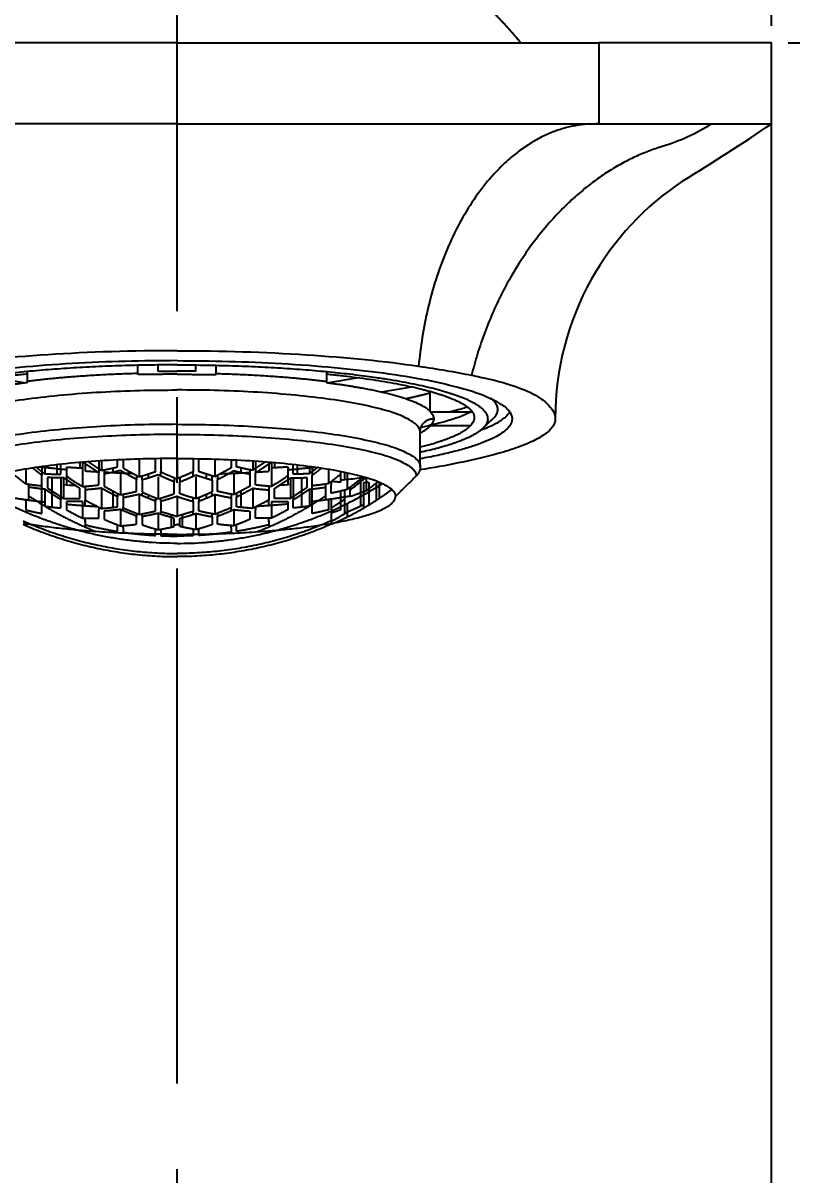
# Model space of a CAD drawing. Extents: x 10469 to 11055, y -15402 to -14985.
# Drawn here: x 10772.59 to 10801.05, y -15204.51 to -15161.88 of the extents above; entities that cross this region are included whole.
import ezdxf

# ---------------------------------------------------------------- set-up
doc = ezdxf.new("R2010")
doc.units = 0
doc.header["$MEASUREMENT"] = 0
doc.linetypes.add('CENTER2', pattern=[28.575, 19.05, -3.175, 3.175, -3.175])
doc.layers.get('0').update_dxf_attribs({"linetype": 'CONTINUOUS'})
doc.layers.get('DEFPOINTS').update_dxf_attribs({"linetype": 'CONTINUOUS'})
doc.layers.add('CENTER', color=1, linetype='CENTER2')
doc.layers.add('DIM', color=2, linetype='CONTINUOUS')
doc.styles.get("Standard").update_dxf_attribs({"font": ''})
doc.styles.get('Standard').set_extended_font_data('Gulim')
doc.dimstyles.new('ISO-25', dxfattribs={"dimtxt": 2.5, "dimasz": 2.5, "dimexe": 1.25, "dimexo": 0.625, "dimtad": 1, "dimdec": 1, "dimtxsty": 'Standard', "dimcen": 2.5, "dimadec": 0, "dimazin": 0, "dimtfac": 1, "dimtdec": 1, "dimtmove": 0, "dimatfit": 3, "dimfxl": 1, "dimarcsym": 0})

# ---------------------------------------------------------------- blocks, each defined once
blk = doc.blocks.new('*D55')
at = {"layer": 'DEFPOINTS', "color": 0, "transparency": 16777216}
for p in [(10800.29, -15092.98), (10756.29, -15162.618), (10800.29, -15162.618)]:
    blk.add_point(p, dxfattribs=at)
at = {"layer": 'DIM', "color": 3, "lineweight": -2, "transparency": 16777216}
for p, q in [((10756.29, -15161.993), (10756.29, -15091.73)), ((10800.29, -15161.993), (10800.29, -15091.73)), ((10761.29, -15092.98), (10795.29, -15092.98))]:
    blk.add_line(p, q, dxfattribs=at)
at = {"layer": 'DIM', "color": 3, "transparency": 16777216}
for points in [[(10761.29, -15092.146), (10761.29, -15093.813), (10756.29, -15092.98)], [(10795.29, -15092.146), (10795.29, -15093.813), (10800.29, -15092.98)]]:
    blk.add_solid(points, dxfattribs=at)
at = {"layer": 'DIM', "color": 3, "transparency": 16777216, "insert": (10778.29, -15089.788), "char_height": 5, "attachment_point": 5}
blk.add_mtext('44', dxfattribs=at)
blk = doc.blocks.new('*D56')
at = {"layer": 'DEFPOINTS', "color": 0, "transparency": 16777216}
for p in [(10800.29, -15162.618), (10802.49, -15277.618), (10815.29, -15277.618)]:
    blk.add_point(p, dxfattribs=at)
at = {"layer": 'DIM', "color": 3, "lineweight": -2, "transparency": 16777216}
for p, q in [((10800.915, -15162.618), (10816.54, -15162.618)), ((10815.29, -15167.618), (10815.29, -15272.618)), ((10803.115, -15277.618), (10816.54, -15277.618))]:
    blk.add_line(p, q, dxfattribs=at)
at = {"layer": 'DIM', "color": 3, "transparency": 16777216}
for points in [[(10814.457, -15167.618), (10816.123, -15167.618), (10815.29, -15162.618)], [(10814.457, -15272.618), (10816.123, -15272.618), (10815.29, -15277.618)]]:
    blk.add_solid(points, dxfattribs=at)
at = {"layer": 'DIM', "color": 3, "transparency": 16777216, "insert": (10812.095, -15220.118), "char_height": 5, "attachment_point": 5, "rotation": 90}
blk.add_mtext('115', dxfattribs=at)
blk = doc.blocks.new('*D57')
at = {"layer": 'DEFPOINTS', "color": 0, "transparency": 16777216}
for p in [(10778.259, -15131.173), (10830.29, -15131.173), (10803.39, -15277.618)]:
    blk.add_point(p, dxfattribs=at)
at = {"layer": 'DIM', "color": 3, "lineweight": -2, "transparency": 16777216}
for p, q in [((10778.884, -15131.173), (10831.54, -15131.173)), ((10830.29, -15272.618), (10830.29, -15136.173)), ((10804.015, -15277.618), (10831.54, -15277.618))]:
    blk.add_line(p, q, dxfattribs=at)
at = {"layer": 'DIM', "color": 3, "transparency": 16777216}
for points in [[(10829.457, -15136.173), (10831.123, -15136.173), (10830.29, -15131.173)], [(10829.457, -15272.618), (10831.123, -15272.618), (10830.29, -15277.618)]]:
    blk.add_solid(points, dxfattribs=at)
at = {"layer": 'DIM', "color": 3, "transparency": 16777216, "insert": (10826.789, -15204.396), "char_height": 5, "attachment_point": 5, "rotation": 90}
blk.add_mtext('146,4', dxfattribs=at)

msp = doc.modelspace()

# ---------------------------------------------------------------- linework, layer by layer
msp.add_line((10800.29, -15213.271), (10800.29, -15162.618))
at = {"lineweight": -3}
for p, q in [((10778.29, -15165.618), (10762.677, -15165.618)), ((10778.29, -15165.618), (10793.904, -15165.618)), ((10793.904, -15165.618), (10800.29, -15165.618)), ((10776.84, -15174.896), (10776.84, -15174.551)), ((10777.593, -15174.774), (10777.593, -15174.539)), ((10778.987, -15174.774), (10778.987, -15174.539)), ((10779.74, -15174.896), (10779.74, -15174.551)), ((10771.569, -15175.009), (10772.677, -15175.201)), ((10785.011, -15175.009), (10783.904, -15175.201)), ((10785.863, -15175.536), (10786.974, -15175.343)), ((10787.664, -15176.265), (10787.664, -15175.516)), ((10789.228, -15176.28), (10787.679, -15176.28)), ((10787.679, -15176.784), (10789.13, -15176.784)), ((10773.288, -15178.324), (10773.288, -15178.621)), ((10773.844, -15178.23), (10773.844, -15178.571)), ((10774.79, -15178.137), (10774.79, -15179.036)), ((10775.49, -15178.086), (10775.49, -15178.437)), ((10776.088, -15178.311), (10776.088, -15178.052)), ((10780.492, -15178.311), (10780.492, -15178.052)), ((10781.09, -15178.086), (10781.09, -15178.437)), ((10781.79, -15178.137), (10781.79, -15179.036)), ((10782.736, -15178.23), (10782.736, -15178.571)), ((10783.292, -15178.324), (10783.292, -15178.621)), ((10773.288, -15179.009), (10773.288, -15178.621)), ((10773.669, -15179.799), (10773.669, -15178.7)), ((10773.988, -15178.713), (10773.988, -15179.412)), ((10777.214, -15178.574), (10777.214, -15178.73)), ((10777.692, -15178.652), (10777.692, -15178.493)), ((10778.888, -15178.652), (10778.888, -15178.493)), ((10779.367, -15178.574), (10779.367, -15178.73)), ((10782.592, -15178.713), (10782.592, -15179.412)), ((10782.911, -15179.799), (10782.911, -15178.7)), ((10783.292, -15179.009), (10783.292, -15178.621)), ((10784.347, -15178.881), (10784.347, -15178.473)), ((10785.08, -15178.726), (10785.08, -15179.281)), ((10785.188, -15178.885), (10785.29, -15178.874)), ((10785.188, -15178.885), (10785.188, -15179.143)), ((10785.29, -15178.7), (10785.29, -15179.201)), ((10773.288, -15179.7), (10773.288, -15179.025)), ((10773.39, -15179.135), (10773.39, -15179.762)), ((10783.19, -15179.135), (10783.19, -15179.762)), ((10783.292, -15179.7), (10783.292, -15179.025)), ((10784.488, -15179.173), (10784.488, -15179.515)), ((10785.08, -15179.281), (10785.08, -15179.768)), ((10773.288, -15180.034), (10773.288, -15179.7)), ((10774.79, -15179.591), (10774.79, -15180.205)), ((10774.892, -15179.745), (10774.892, -15179.536)), ((10781.688, -15179.745), (10781.688, -15179.536)), ((10781.79, -15179.591), (10781.79, -15180.205)), ((10783.292, -15180.034), (10783.292, -15179.7)), ((10784.488, -15179.479), (10784.488, -15180.052)), ((10777.59, -15180.032), (10777.59, -15180.634)), ((10777.692, -15180.066), (10777.692, -15179.955)), ((10778.09, -15180.537), (10778.09, -15180.081)), ((10778.49, -15180.537), (10778.49, -15180.081)), ((10778.888, -15180.066), (10778.888, -15179.955)), ((10778.99, -15180.032), (10778.99, -15180.634)), ((10783.992, -15179.838), (10783.992, -15180.442)), ((10774.892, -15180.294), (10774.892, -15180.525)), ((10776.088, -15180.697), (10776.088, -15180.454)), ((10780.492, -15180.697), (10780.492, -15180.454)), ((10781.688, -15180.294), (10781.688, -15180.525)), ((10777.488, -15180.847), (10777.488, -15180.605)), ((10777.692, -15180.616), (10777.692, -15180.858)), ((10778.888, -15180.616), (10778.888, -15180.858)), ((10779.092, -15180.847), (10779.092, -15180.605))]:
    msp.add_line(p, q, dxfattribs=at)
for points in [[(10772.752, -15175.201), (10772.752, -15174.782)], [(10783.828, -15175.201), (10783.828, -15174.782)], [(10784.59, -15178.529), (10784.59, -15179.146)]]:
    msp.add_lwpolyline(points, dxfattribs=at)
at = {"extrusion": (0, 0, -1)}
msp.add_arc((-10794.229, -15159.659), 7.091, 237.1889, 253.4248, dxfattribs=at)
msp.add_rational_spline([(10791.017, -15162.618), (10790.515, -15162.01), (10789.957, -15161.452), (10788.076, -15159.571), (10785.7, -15158.377)], [0.855505751351, 0.853553390593, 0.853553390593, 0.853553390593, 0.875727835533], degree=2, knots=[37.806915, 37.806915, 37.806915, 39.385091, 39.385091, 44.703747, 44.703747, 44.703747])
at = {"lineweight": -3}
for points, degree in [([(10778.29, -15162.618), (10770.483, -15162.618), (10762.677, -15162.618)], 2), ([(10778.29, -15162.618), (10786.097, -15162.618), (10793.904, -15162.618)], 2), ([(10793.904, -15162.618), (10793.904, -15164.118), (10793.904, -15165.618)], 2), ([(10797.016, -15167.727), (10798.127, -15167.043), (10799.229, -15166.335), (10800.289, -15165.619)], 3), ([(10778.29, -15174.01), (10775.014, -15174.01), (10771.81, -15174.218), (10769.35, -15174.582)], 3), ([(10778.29, -15174.01), (10781.566, -15174.01), (10784.77, -15174.218), (10787.23, -15174.582)], 3), ([(10787.23, -15174.582), (10787.929, -15174.685), (10788.584, -15174.798), (10789.192, -15174.918)], 3), ([(10789.192, -15174.918), (10789.302, -15174.939), (10789.409, -15174.961), (10789.513, -15174.984)], 3), ([(10789.513, -15174.984), (10790.506, -15175.196), (10791.211, -15175.442), (10791.637, -15175.705)], 3), ([(10791.637, -15175.705), (10791.839, -15175.83), (10791.989, -15175.957), (10792.095, -15176.086)], 3), ([(10792.095, -15176.086), (10792.213, -15176.227), (10792.283, -15176.37), (10792.29, -15176.512)], 3), ([(10790.017, -15176.489), (10789.866, -15176.636), (10789.738, -15176.76), (10789.61, -15176.884)], 3), ([(10790.69, -15176.532), (10790.69, -15176.532), (10790.69, -15176.532)], 2), ([(10787.29, -15178.298), (10787.29, -15177.661), (10787.29, -15177.025)], 2), ([(10776.89, -15178.02), (10776.89, -15178.347), (10776.89, -15178.674)], 2), ([(10778.29, -15178.041), (10778.29, -15178.396), (10778.29, -15178.752)], 2), ([(10778.29, -15178.041), (10778.29, -15178.396), (10778.29, -15178.752)], 2), ([(10779.69, -15178.02), (10779.69, -15178.347), (10779.69, -15178.674)], 2), ([(10789.951, -15177.878), (10789.182, -15178.079), (10788.281, -15178.262), (10787.273, -15178.424)], 3), ([(10772.69, -15178.424), (10772.69, -15178.679), (10772.69, -15178.934)], 2), ([(10773.39, -15178.336), (10773.39, -15178.45), (10773.39, -15178.565)], 2), ([(10774.688, -15178.146), (10774.688, -15178.246), (10774.688, -15178.346)], 2), ([(10774.892, -15178.198), (10774.892, -15178.335), (10774.892, -15178.472)], 2), ([(10775.388, -15178.092), (10775.388, -15178.31), (10775.388, -15178.527)], 2), ([(10775.592, -15178.419), (10775.592, -15178.496), (10775.592, -15178.574)], 2), ([(10775.922, -15178.532), (10775.922, -15178.441), (10775.922, -15178.35)], 2), ([(10780.658, -15178.532), (10780.658, -15178.441), (10780.658, -15178.35)], 2), ([(10780.988, -15178.419), (10780.988, -15178.496), (10780.988, -15178.574)], 2), ([(10781.192, -15178.092), (10781.192, -15178.31), (10781.192, -15178.527)], 2), ([(10781.688, -15178.198), (10781.688, -15178.335), (10781.688, -15178.472)], 2), ([(10781.892, -15178.146), (10781.892, -15178.246), (10781.892, -15178.346)], 2), ([(10783.19, -15178.336), (10783.19, -15178.45), (10783.19, -15178.565)], 2), ([(10783.89, -15178.424), (10783.89, -15178.679), (10783.89, -15178.934)], 2), ([(10774.09, -15178.712), (10774.09, -15179.093), (10774.09, -15179.475)], 2), ([(10774.192, -15178.641), (10774.192, -15178.797), (10774.192, -15178.953)], 2), ([(10776.19, -15178.544), (10776.19, -15178.942), (10776.19, -15179.34)], 2), ([(10776.788, -15178.621), (10776.788, -15178.697), (10776.788, -15178.773)], 2), ([(10776.992, -15178.796), (10776.992, -15178.72), (10776.992, -15178.644)], 2), ([(10777.488, -15178.472), (10777.488, -15178.477), (10777.488, -15178.481)], 2), ([(10777.59, -15178.682), (10777.59, -15179.086), (10777.59, -15179.49)], 2), ([(10778.188, -15178.71), (10778.188, -15178.787), (10778.188, -15178.863)], 2), ([(10778.392, -15178.71), (10778.392, -15178.787), (10778.392, -15178.863)], 2), ([(10778.99, -15178.682), (10778.99, -15179.086), (10778.99, -15179.49)], 2), ([(10779.092, -15178.472), (10779.092, -15178.477), (10779.092, -15178.481)], 2), ([(10779.588, -15178.796), (10779.588, -15178.72), (10779.588, -15178.644)], 2), ([(10779.792, -15178.621), (10779.792, -15178.697), (10779.792, -15178.773)], 2), ([(10780.39, -15178.544), (10780.39, -15178.942), (10780.39, -15179.34)], 2), ([(10782.388, -15178.641), (10782.388, -15178.797), (10782.388, -15178.953)], 2), ([(10782.49, -15178.712), (10782.49, -15179.093), (10782.49, -15179.475)], 2), ([(10784.347, -15178.881), (10784.17, -15178.864), (10783.992, -15178.846)], 2), ([(10783.992, -15178.846), (10783.992, -15178.907), (10783.992, -15178.968)], 2), ([(10784.488, -15178.501), (10784.488, -15178.646), (10784.488, -15178.792)], 2), ([(10785.29, -15178.874), (10785.339, -15178.879), (10785.388, -15178.884)], 2), ([(10785.392, -15178.892), (10785.392, -15179.056), (10785.392, -15179.22)], 2), ([(10785.782, -15179.482), (10785.782, -15179.184), (10785.782, -15178.887)], 2), ([(10786.375, -15179.403), (10786.76, -15179.024), (10787.144, -15178.646)], 2), ([(10772.792, -15178.949), (10772.792, -15179.005), (10772.792, -15179.061)], 2), ([(10774.086, -15178.967), (10774.229, -15178.977), (10774.372, -15178.986), (10774.516, -15178.995)], 3), ([(10774.892, -15179.029), (10774.892, -15179.094), (10774.892, -15179.16)], 2), ([(10775.49, -15179.107), (10775.49, -15179.477), (10775.49, -15179.847)], 2), ([(10775.922, -15179.808), (10775.922, -15179.506), (10775.922, -15179.204)], 2), ([(10776.088, -15179.289), (10776.088, -15179.353), (10776.088, -15179.417)], 2), ([(10776.292, -15179.322), (10776.292, -15179.386), (10776.292, -15179.451)], 2), ([(10776.992, -15179.373), (10776.992, -15179.328), (10776.992, -15179.282)], 2), ([(10779.588, -15179.373), (10779.588, -15179.328), (10779.588, -15179.282)], 2), ([(10780.288, -15179.322), (10780.288, -15179.386), (10780.288, -15179.451)], 2), ([(10780.492, -15179.289), (10780.492, -15179.353), (10780.492, -15179.417)], 2), ([(10780.658, -15179.808), (10780.658, -15179.506), (10780.658, -15179.204)], 2), ([(10781.09, -15179.107), (10781.09, -15179.477), (10781.09, -15179.847)], 2), ([(10781.688, -15179.029), (10781.688, -15179.094), (10781.688, -15179.16)], 2), ([(10782.494, -15178.967), (10782.352, -15178.977), (10782.208, -15178.986), (10782.064, -15178.995)], 3), ([(10783.788, -15178.949), (10783.788, -15179.005), (10783.788, -15179.061)], 2), ([(10784.347, -15179.902), (10784.347, -15179.555), (10784.347, -15179.208)], 2), ([(10784.692, -15179.069), (10784.692, -15179.114), (10784.692, -15179.159)], 2), ([(10785.188, -15179.123), (10785.188, -15179.172), (10785.188, -15179.22)], 2), ([(10785.188, -15179.22), (10785.188, -15179.526), (10785.188, -15179.832)], 2), ([(10785.392, -15179.22), (10785.392, -15179.468), (10785.392, -15179.715)], 2), ([(10785.666, -15178.908), (10785.666, -15179.22), (10785.666, -15179.532)], 2), ([(10772.69, -15179.521), (10772.69, -15179.711), (10772.69, -15179.901)], 2), ([(10772.792, -15179.387), (10772.792, -15179.461), (10772.792, -15179.535)], 2), ([(10773.988, -15179.399), (10773.988, -15179.459), (10773.988, -15179.52)], 2), ([(10776.89, -15179.342), (10776.89, -15179.704), (10776.89, -15180.066)], 2), ([(10777.214, -15179.337), (10777.214, -15179.402), (10777.214, -15179.467)], 2), ([(10777.488, -15179.45), (10777.488, -15179.513), (10777.488, -15179.577)], 2), ([(10777.692, -15179.588), (10777.692, -15179.524), (10777.692, -15179.461)], 2), ([(10778.29, -15179.382), (10778.29, -15179.76), (10778.29, -15180.138)], 2), ([(10778.29, -15179.382), (10778.29, -15179.76), (10778.29, -15180.138)], 2), ([(10778.888, -15179.588), (10778.888, -15179.524), (10778.888, -15179.461)], 2), ([(10779.092, -15179.45), (10779.092, -15179.513), (10779.092, -15179.577)], 2), ([(10779.367, -15179.337), (10779.367, -15179.402), (10779.367, -15179.467)], 2), ([(10779.69, -15179.342), (10779.69, -15179.704), (10779.69, -15180.066)], 2), ([(10782.592, -15179.399), (10782.592, -15179.459), (10782.592, -15179.52)], 2), ([(10783.788, -15179.387), (10783.788, -15179.461), (10783.788, -15179.535)], 2), ([(10783.89, -15179.521), (10783.89, -15179.711), (10783.89, -15179.901)], 2), ([(10783.992, -15179.507), (10783.992, -15179.673), (10783.992, -15179.838)], 2), ([(10784.59, -15179.664), (10784.59, -15179.919), (10784.59, -15180.175)], 2), ([(10775.388, -15179.797), (10775.388, -15179.85), (10775.388, -15179.903)], 2), ([(10776.19, -15179.887), (10776.19, -15180.19), (10776.19, -15180.492)], 2), ([(10776.292, -15179.931), (10776.292, -15179.877), (10776.292, -15179.823)], 2), ([(10776.788, -15180.027), (10776.788, -15180.079), (10776.788, -15180.131)], 2), ([(10776.992, -15180.152), (10776.992, -15180.1), (10776.992, -15180.048)], 2), ([(10779.588, -15180.152), (10779.588, -15180.1), (10779.588, -15180.048)], 2), ([(10779.792, -15180.027), (10779.792, -15180.079), (10779.792, -15180.131)], 2), ([(10780.288, -15179.931), (10780.288, -15179.877), (10780.288, -15179.823)], 2), ([(10780.39, -15179.887), (10780.39, -15180.19), (10780.39, -15180.492)], 2), ([(10781.192, -15179.797), (10781.192, -15179.85), (10781.192, -15179.903)], 2), ([(10774.892, -15180.345), (10774.892, -15180.287), (10774.892, -15180.23)], 2), ([(10776.292, -15180.57), (10776.292, -15180.533), (10776.292, -15180.497)], 2), ([(10780.288, -15180.57), (10780.288, -15180.533), (10780.288, -15180.497)], 2), ([(10781.688, -15180.345), (10781.688, -15180.287), (10781.688, -15180.23)], 2)]:
    msp.add_open_spline(points, degree=degree, dxfattribs=at)
msp.add_rational_spline([(10800.29, -15162.618), (10800.29, -15162.618), (10793.904, -15162.618)], [1, 0.713250449154, 1], degree=2)
for points, weights in [([(10793.903, -15165.621), (10788.082, -15165.438), (10787.23, -15174.582)], [1.00748508771, 0.753388492069, 1]), ([(10796.252, -15166.455), (10790.881, -15168.054), (10789.192, -15174.918)], [0.980107110476, 0.821020424616, 1]), ([(10778.29, -15174.379), (10765.89, -15174.379), (10765.89, -15176.532)], [1, 0.707106781187, 1]), ([(10778.29, -15174.379), (10790.69, -15174.379), (10790.69, -15176.532)], [1, 0.707106781187, 1]), ([(10772.752, -15174.872), (10769.508, -15175.198), (10768.077, -15175.8)], [1.06890033258, 0.979082317284, 1]), ([(10776.84, -15174.855), (10774.596, -15174.915), (10772.752, -15175.145)], [1.0011546987, 0.97317542105, 1]), ([(10778.29, -15174.883), (10777.557, -15174.883), (10776.84, -15174.896)], [0.994087873994, 0.994087874154, 1]), ([(10777.597, -15174.774), (10777.943, -15174.77), (10778.29, -15174.77)], [1, 0.999403710565, 0.999974617194]), ([(10778.983, -15174.774), (10778.637, -15174.77), (10778.29, -15174.77)], [1, 0.999403710565, 0.999974617194]), ([(10778.29, -15174.883), (10779.023, -15174.883), (10779.74, -15174.896)], [0.994087873994, 0.994087874154, 1]), ([(10779.74, -15174.855), (10781.984, -15174.915), (10783.828, -15175.145)], [1.0011546987, 0.97317542105, 1]), ([(10783.828, -15174.872), (10787.072, -15175.198), (10788.503, -15175.8)], [1.06890033258, 0.979082317284, 1]), ([(10769.29, -15177.015), (10769.343, -15175.462), (10778.29, -15175.462)], [1, 0.708754673938, 0.998786574753]), ([(10772.752, -15175.192), (10771.518, -15175.346), (10770.605, -15175.563)], [1.00072223313, 0.987825033812, 1]), ([(10787.29, -15177.015), (10787.237, -15175.462), (10778.29, -15175.462)], [1, 0.708754673938, 0.998786574753]), ([(10783.828, -15175.192), (10785.062, -15175.346), (10785.975, -15175.563)], [1.00072223313, 0.987825033812, 1]), ([(10785.975, -15175.563), (10788.862, -15176.252), (10787.29, -15177.06)], [1.13378942778, 0.952541469689, 1.01414785645]), ([(10786.753, -15175.783), (10787.254, -15175.678), (10787.664, -15175.562)], [1.00689441071, 0.996156601364, 0.990538452559]), ([(10788.503, -15175.8), (10789.032, -15176.022), (10789.219, -15176.267)], [1, 0.992214906122, 1]), ([(10789.219, -15176.267), (10789.542, -15176.759), (10788.449, -15177.216)], [1.03314229874, 0.983942215531, 1]), ([(10789.542, -15176.945), (10790.381, -15176.63), (10790.609, -15176.286)], [0.880502933492, 0.906420509196, 0.95726321008]), ([(10778.29, -15176.735), (10769.343, -15176.735), (10769.29, -15178.289)], [0.998786574753, 0.708754673939, 1]), ([(10778.29, -15176.735), (10787.237, -15176.735), (10787.29, -15178.289)], [0.998786574753, 0.708754673939, 1]), ([(10790.69, -15176.532), (10790.69, -15177.391), (10787.29, -15178.013)], [1, 0.858292677058, 0.853706762776]), ([(10792.29, -15176.512), (10792.325, -15177.257), (10789.951, -15177.878)], [1.00122119939, 0.95670957843, 1]), ([(10778.29, -15177.109), (10769.488, -15177.109), (10769.437, -15178.637)], [1, 0.709185074532, 1]), ([(10778.29, -15177.109), (10787.092, -15177.109), (10787.143, -15178.637)], [1, 0.709185074532, 1]), ([(10789.61, -15176.884), (10789.098, -15177.381), (10787.29, -15177.775)], [1, 0.956480647325, 0.97319056208]), ([(10788.449, -15177.216), (10787.985, -15177.41), (10787.29, -15177.581)], [1, 0.99317642167, 0.99831324308]), ([(10778.29, -15177.999), (10770.205, -15177.999), (10770.205, -15179.403)], [1, 0.707106781149, 1]), ([(10776.292, -15178.042), (10776.292, -15178.198), (10776.292, -15178.347)], [0.999794743285, 0.999754990375, 1]), ([(10777.488, -15178.472), (10777.488, -15178.246), (10777.488, -15178.006)], [0.999985827176, 0.999633067308, 0.999929120188]), ([(10777.692, -15178.002), (10777.692, -15178.255), (10777.692, -15178.493)], [0.999948285447, 0.999616602604, 1]), ([(10778.29, -15177.999), (10786.375, -15177.999), (10786.375, -15179.403)], [1, 0.707106781149, 1]), ([(10778.888, -15178.002), (10778.888, -15178.255), (10778.888, -15178.493)], [0.999948285447, 0.999616602604, 1]), ([(10779.092, -15178.472), (10779.092, -15178.246), (10779.092, -15178.006)], [0.999985827176, 0.999633067308, 0.999929120188]), ([(10780.288, -15178.042), (10780.288, -15178.198), (10780.288, -15178.347)], [0.999794743285, 0.999754990375, 1]), ([(10773.288, -15178.621), (10773.111, -15178.489), (10772.938, -15178.35)], [1, 0.99975486587, 0.999794349279]), ([(10773.084, -15178.328), (10773.236, -15178.449), (10773.39, -15178.565)], [0.999787884924, 0.999784746517, 1]), ([(10774.192, -15178.416), (10773.673, -15178.37), (10773.193, -15178.313)], [0.875496659448, 0.866609734767, 0.861409328309]), ([(10773.988, -15178.574), (10773.988, -15178.4), (10773.988, -15178.214)], [1, 0.999671301917, 0.999859879642]), ([(10774.192, -15178.314), (10774.488, -15178.335), (10774.79, -15178.352)], [0.99929472912, 0.997668339058, 0.996871876545]), ([(10774.192, -15178.314), (10774.192, -15178.484), (10774.192, -15178.645)], [0.999836176949, 0.999699956573, 1]), ([(10775.388, -15178.527), (10775.092, -15178.34), (10774.804, -15178.136)], [1, 0.999597846835, 0.999981624947]), ([(10775.011, -15178.119), (10775.248, -15178.284), (10775.49, -15178.437)], [0.999866440288, 0.999667688507, 1]), ([(10775.49, -15178.437), (10775.79, -15178.384), (10776.088, -15178.311)], [1, 0.999592645186, 1]), ([(10776.19, -15178.448), (10775.892, -15178.521), (10775.592, -15178.574)], [1, 0.999599946331, 1]), ([(10776.788, -15178.773), (10776.486, -15178.62), (10776.19, -15178.448)], [1, 0.999607485537, 1]), ([(10776.292, -15178.347), (10776.588, -15178.52), (10776.89, -15178.674)], [1, 0.999602791323, 1]), ([(10780.288, -15178.347), (10779.992, -15178.52), (10779.69, -15178.674)], [1, 0.999602791323, 1]), ([(10779.792, -15178.773), (10780.094, -15178.62), (10780.39, -15178.448)], [1, 0.999607485537, 1]), ([(10780.39, -15178.448), (10780.688, -15178.521), (10780.988, -15178.574)], [1, 0.999599946331, 1]), ([(10781.09, -15178.437), (10780.79, -15178.384), (10780.492, -15178.311)], [1, 0.999592645186, 1]), ([(10781.569, -15178.119), (10781.332, -15178.284), (10781.09, -15178.437)], [0.999866440288, 0.999667688507, 1]), ([(10781.192, -15178.527), (10781.489, -15178.34), (10781.777, -15178.136)], [1, 0.999597846835, 0.999981624947]), ([(10782.388, -15178.314), (10782.092, -15178.335), (10781.79, -15178.352)], [0.99929472912, 0.997668339058, 0.996871876545]), ([(10782.388, -15178.416), (10782.907, -15178.37), (10783.387, -15178.313)], [0.875496659448, 0.866609734767, 0.861409328309]), ([(10782.388, -15178.314), (10782.388, -15178.484), (10782.388, -15178.645)], [0.999836176949, 0.999699956573, 1]), ([(10782.592, -15178.574), (10782.592, -15178.4), (10782.592, -15178.214)], [1, 0.999671301917, 0.999859879642]), ([(10783.496, -15178.328), (10783.344, -15178.449), (10783.19, -15178.565)], [0.999787884924, 0.999784746517, 1]), ([(10783.292, -15178.621), (10783.469, -15178.489), (10783.642, -15178.35)], [1, 0.99975486587, 0.999794349279]), ([(10787.29, -15178.298), (10787.29, -15178.502), (10787.144, -15178.646)], [1, 0.923879532409, 1]), ([(10772.233, -15178.579), (10772.459, -15178.762), (10772.69, -15178.934)], [0.999850023866, 0.999685791465, 1]), ([(10773.39, -15178.565), (10773.688, -15178.579), (10773.988, -15178.574)], [1, 0.999591760992, 1]), ([(10774.09, -15178.712), (10773.79, -15178.718), (10773.492, -15178.704)], [1, 0.999599185884, 1]), ([(10773.492, -15178.704), (10773.492, -15178.905), (10773.492, -15179.089)], [1, 0.999605677859, 1]), ([(10774.688, -15179.103), (10774.385, -15178.916), (10774.09, -15178.712)], [1, 0.999613149831, 1]), ([(10774.192, -15178.645), (10774.487, -15178.85), (10774.79, -15179.036)], [1, 0.999610690613, 1]), ([(10775.343, -15178.501), (10775.116, -15178.488), (10774.892, -15178.472)], [0.899495844964, 0.893972711213, 0.889121161106]), ([(10775.388, -15178.977), (10775.388, -15178.761), (10775.388, -15178.527)], [1, 0.999609823335, 1]), ([(10776.677, -15178.562), (10776.126, -15178.545), (10775.592, -15178.516)], [0.937731687496, 0.919831300848, 0.905761062417]), ([(10775.592, -15178.574), (10775.592, -15178.807), (10775.592, -15179.023)], [1, 0.999612775091, 1]), ([(10776.788, -15179.217), (10776.788, -15179.004), (10776.788, -15178.773)], [1, 0.999624949873, 1]), ([(10776.89, -15178.674), (10777.191, -15178.587), (10777.488, -15178.481)], [1, 0.999606195701, 1]), ([(10777.59, -15178.605), (10777.293, -15178.71), (10776.992, -15178.796)], [1, 0.999613250184, 1]), ([(10776.992, -15178.796), (10776.992, -15179.026), (10776.992, -15179.239)], [1, 0.99962629448, 1]), ([(10778.188, -15178.863), (10777.887, -15178.743), (10777.59, -15178.605)], [1, 0.999614386939, 1]), ([(10777.692, -15178.493), (10777.989, -15178.631), (10778.29, -15178.752)], [1, 0.999609078949, 1]), ([(10778.188, -15179.304), (10778.188, -15179.092), (10778.188, -15178.863)], [1, 0.999630220394, 1]), ([(10778.888, -15178.493), (10778.591, -15178.631), (10778.29, -15178.752)], [1, 0.999609078949, 1]), ([(10778.392, -15178.863), (10778.694, -15178.743), (10778.99, -15178.605)], [1, 0.999614386939, 1]), ([(10778.392, -15179.304), (10778.392, -15179.092), (10778.392, -15178.863)], [1, 0.999630220394, 1]), ([(10778.99, -15178.605), (10779.287, -15178.71), (10779.588, -15178.796)], [1, 0.999613250184, 1]), ([(10779.69, -15178.674), (10779.39, -15178.587), (10779.092, -15178.481)], [1, 0.999606195701, 1]), ([(10779.588, -15178.796), (10779.588, -15179.026), (10779.588, -15179.239)], [1, 0.99962629448, 1]), ([(10779.792, -15179.217), (10779.792, -15179.004), (10779.792, -15178.773)], [1, 0.999624949873, 1]), ([(10779.903, -15178.562), (10780.454, -15178.545), (10780.988, -15178.516)], [0.937731687496, 0.919831300848, 0.905761062417]), ([(10780.988, -15178.574), (10780.988, -15178.807), (10780.988, -15179.023)], [1, 0.999612775091, 1]), ([(10781.192, -15178.977), (10781.192, -15178.761), (10781.192, -15178.527)], [1, 0.999609823335, 1]), ([(10781.237, -15178.501), (10781.465, -15178.488), (10781.688, -15178.472)], [0.899495844964, 0.893972711213, 0.889121161106]), ([(10782.388, -15178.645), (10782.093, -15178.85), (10781.79, -15179.036)], [1, 0.999610690613, 1]), ([(10781.892, -15179.103), (10782.195, -15178.916), (10782.49, -15178.712)], [1, 0.999613149831, 1]), ([(10782.49, -15178.712), (10782.79, -15178.718), (10783.088, -15178.704)], [1, 0.999599185884, 1]), ([(10783.19, -15178.565), (10782.892, -15178.579), (10782.592, -15178.574)], [1, 0.999591760992, 1]), ([(10783.088, -15178.704), (10783.088, -15178.905), (10783.088, -15179.089)], [1, 0.999605677859, 1]), ([(10784.347, -15178.579), (10784.122, -15178.762), (10783.89, -15178.934)], [0.999850023866, 0.999685791465, 1]), ([(10785.193, -15178.671), (10784.901, -15178.914), (10784.59, -15179.146)], [1.00000664148, 0.999590214421, 0.999988427835]), ([(10784.692, -15179.159), (10784.991, -15178.937), (10785.279, -15178.697)], [1, 0.999594252283, 0.999984688884]), ([(10785.733, -15178.854), (10785.514, -15179.033), (10785.29, -15179.201)], [0.999835690865, 0.999687983963, 1]), ([(10778.29, -15181.142), (10774.155, -15181.142), (10770.685, -15178.926)], [0.956511211689, 0.95651121209, 1.04021766762]), ([(10772.69, -15178.934), (10772.987, -15178.981), (10773.288, -15179.009)], [1, 0.999604696884, 1]), ([(10773.39, -15179.135), (10773.09, -15179.108), (10772.792, -15179.061)], [1, 0.999611025131, 1]), ([(10772.792, -15179.061), (10772.792, -15179.229), (10772.792, -15179.378)], [1, 0.999613041221, 1]), ([(10773.988, -15179.52), (10773.685, -15179.336), (10773.39, -15179.135)], [1, 0.999626207317, 1]), ([(10773.492, -15179.089), (10773.787, -15179.291), (10774.09, -15179.475)], [1, 0.999625176587, 1]), ([(10774.688, -15179.48), (10774.688, -15179.3), (10774.688, -15179.103)], [1, 0.999630187106, 1]), ([(10774.79, -15179.036), (10775.089, -15179.016), (10775.388, -15178.977)], [1, 0.999620154216, 1]), ([(10775.49, -15179.1), (10775.191, -15179.139), (10774.892, -15179.16)], [1, 0.999625920361, 1]), ([(10774.892, -15179.16), (10774.892, -15179.356), (10774.892, -15179.536)], [1, 0.999633475693, 1]), ([(10776.088, -15179.417), (10775.786, -15179.268), (10775.49, -15179.1)], [1, 0.999634473039, 1]), ([(10775.592, -15179.023), (10775.888, -15179.191), (10776.19, -15179.34)], [1, 0.999631627003, 1]), ([(10776.19, -15179.34), (10776.49, -15179.288), (10776.788, -15179.217)], [1, 0.999636364725, 1]), ([(10776.992, -15179.239), (10777.289, -15179.373), (10777.59, -15179.49)], [1, 0.999641257654, 1]), ([(10777.59, -15179.49), (10777.89, -15179.406), (10778.188, -15179.304)], [1, 0.999643982847, 1]), ([(10778.29, -15181.142), (10782.425, -15181.142), (10785.895, -15178.926)], [0.956511211689, 0.95651121209, 1.04021766762]), ([(10778.99, -15179.49), (10778.69, -15179.406), (10778.392, -15179.304)], [1, 0.999643982847, 1]), ([(10779.588, -15179.239), (10779.291, -15179.373), (10778.99, -15179.49)], [1, 0.999641257654, 1]), ([(10780.39, -15179.34), (10780.09, -15179.288), (10779.792, -15179.217)], [1, 0.999636364725, 1]), ([(10780.988, -15179.023), (10780.692, -15179.191), (10780.39, -15179.34)], [1, 0.999631627003, 1]), ([(10780.492, -15179.417), (10780.794, -15179.268), (10781.09, -15179.1)], [1, 0.999634473039, 1]), ([(10781.09, -15179.1), (10781.389, -15179.139), (10781.688, -15179.16)], [1, 0.999625920361, 1]), ([(10781.79, -15179.036), (10781.491, -15179.016), (10781.192, -15178.977)], [1, 0.999620154216, 1]), ([(10781.688, -15179.16), (10781.688, -15179.356), (10781.688, -15179.536)], [1, 0.999633475693, 1]), ([(10781.892, -15179.48), (10781.892, -15179.3), (10781.892, -15179.103)], [1, 0.999630187106, 1]), ([(10783.088, -15179.089), (10782.793, -15179.291), (10782.49, -15179.475)], [1, 0.999625176587, 1]), ([(10782.592, -15179.52), (10782.895, -15179.336), (10783.19, -15179.135)], [1, 0.999626207317, 1]), ([(10783.19, -15179.135), (10783.491, -15179.108), (10783.788, -15179.061)], [1, 0.999611025131, 1]), ([(10783.89, -15178.934), (10783.593, -15178.981), (10783.292, -15179.009)], [1, 0.999604696884, 1]), ([(10783.788, -15179.061), (10783.788, -15179.229), (10783.788, -15179.378)], [1, 0.999613041221, 1]), ([(10783.992, -15179.287), (10783.992, -15179.137), (10783.992, -15178.968)], [1, 0.999607176833, 1]), ([(10784.59, -15179.146), (10784.294, -15179.226), (10783.992, -15179.287)], [1, 0.999607092389, 1]), ([(10786.244, -15179.151), (10785.447, -15179.735), (10784.59, -15180.175)], [1.00410989734, 0.998879320944, 1]), ([(10784.692, -15179.412), (10784.692, -15179.295), (10784.692, -15179.159)], [1, 0.999603876631, 1]), ([(10785.29, -15179.201), (10784.995, -15179.317), (10784.692, -15179.412)], [1, 0.999599328247, 1]), ([(10771.888, -15179.396), (10772.313, -15179.471), (10772.792, -15179.535)], [0.854077775346, 0.853947043873, 0.857676048386]), ([(10772.792, -15179.378), (10773.993, -15180.195), (10775.299, -15180.707)], [1, 0.998495691112, 1.00922179885]), ([(10772.792, -15179.535), (10773.083, -15179.574), (10773.39, -15179.609)], [0.857676048386, 0.859951306842, 0.863663487498]), ([(10773.988, -15179.83), (10773.988, -15179.684), (10773.988, -15179.52)], [1, 0.999640345395, 1]), ([(10774.09, -15179.475), (10774.388, -15179.487), (10774.688, -15179.48)], [1, 0.999635793804, 1]), ([(10774.178, -15179.688), (10774.743, -15179.739), (10775.344, -15179.775)], [0.875252239197, 0.885090842202, 0.899499944457]), ([(10774.192, -15179.587), (10774.192, -15179.75), (10774.192, -15179.896)], [1, 0.999644056222, 1]), ([(10774.79, -15179.591), (10774.49, -15179.598), (10774.192, -15179.587)], [1, 0.999640553625, 1]), ([(10774.892, -15179.536), (10775.188, -15179.7), (10775.49, -15179.847)], [1, 0.999648733556, 1]), ([(10776.088, -15179.788), (10776.088, -15179.611), (10776.088, -15179.417)], [1, 0.999647922738, 1]), ([(10776.89, -15179.328), (10776.592, -15179.398), (10776.292, -15179.451)], [1, 0.999641035724, 1]), ([(10776.292, -15179.451), (10776.292, -15179.644), (10776.292, -15179.821)], [1, 0.999649731725, 1]), ([(10777.488, -15179.577), (10777.187, -15179.461), (10776.89, -15179.328)], [1, 0.999645471351, 1]), ([(10777.488, -15179.945), (10777.488, -15179.769), (10777.488, -15179.577)], [1, 0.999656450795, 1]), ([(10778.29, -15179.402), (10777.993, -15179.504), (10777.692, -15179.588)], [1, 0.999647838339, 1]), ([(10777.692, -15179.588), (10777.692, -15179.78), (10777.692, -15179.955)], [1, 0.999657015964, 1]), ([(10778.29, -15179.402), (10778.588, -15179.504), (10778.888, -15179.588)], [1, 0.999647838339, 1]), ([(10778.888, -15179.588), (10778.888, -15179.78), (10778.888, -15179.955)], [1, 0.999657015964, 1]), ([(10779.092, -15179.577), (10779.393, -15179.461), (10779.69, -15179.328)], [1, 0.999645471351, 1]), ([(10779.092, -15179.945), (10779.092, -15179.769), (10779.092, -15179.577)], [1, 0.999656450795, 1]), ([(10779.69, -15179.328), (10779.988, -15179.398), (10780.288, -15179.451)], [1, 0.999641035724, 1]), ([(10780.288, -15179.451), (10780.288, -15179.644), (10780.288, -15179.821)], [1, 0.999649731725, 1]), ([(10780.492, -15179.788), (10780.492, -15179.611), (10780.492, -15179.417)], [1, 0.999647922738, 1]), ([(10781.688, -15179.536), (10781.392, -15179.7), (10781.09, -15179.847)], [1, 0.999648733556, 1]), ([(10782.402, -15179.688), (10781.837, -15179.739), (10781.237, -15179.775)], [0.875252239197, 0.885090842202, 0.899499944457]), ([(10783.788, -15179.378), (10782.587, -15180.195), (10781.281, -15180.707)], [1, 0.998495691112, 1.00922179885]), ([(10781.79, -15179.591), (10782.09, -15179.598), (10782.388, -15179.587)], [1, 0.999640553625, 1]), ([(10782.49, -15179.475), (10782.192, -15179.487), (10781.892, -15179.48)], [1, 0.999635793804, 1]), ([(10782.388, -15179.587), (10782.388, -15179.75), (10782.388, -15179.896)], [1, 0.999644056222, 1]), ([(10782.592, -15179.83), (10782.592, -15179.684), (10782.592, -15179.52)], [1, 0.999640345395, 1]), ([(10783.788, -15179.535), (10783.498, -15179.574), (10783.19, -15179.609)], [0.857676048386, 0.859951306842, 0.863663487498]), ([(10784.692, -15179.396), (10784.267, -15179.471), (10783.788, -15179.535)], [0.854077775346, 0.853947043873, 0.857676048386]), ([(10784.488, -15179.515), (10784.243, -15179.683), (10783.992, -15179.838)], [1, 0.999741718446, 1]), ([(10785.188, -15179.716), (10784.892, -15179.862), (10784.59, -15179.988)], [1, 0.999564061881, 1]), ([(10772.69, -15179.901), (10772.987, -15179.977), (10773.288, -15180.034)], [1, 0.99964088943, 1]), ([(10773.39, -15179.762), (10773.687, -15179.805), (10773.988, -15179.83)], [1, 0.999642092213, 1]), ([(10774.192, -15179.896), (10774.488, -15180.059), (10774.79, -15180.205)], [1, 0.999656849897, 1]), ([(10775.388, -15180.208), (10775.388, -15180.064), (10775.388, -15179.903)], [1, 0.99966096037, 1]), ([(10775.49, -15179.847), (10775.789, -15179.827), (10776.088, -15179.788)], [1, 0.999654689627, 1]), ([(10776.19, -15179.887), (10775.891, -15179.926), (10775.592, -15179.946)], [1, 0.999658412524, 1]), ([(10775.592, -15179.946), (10775.592, -15180.107), (10775.592, -15180.25)], [1, 0.999663175163, 1]), ([(10776.769, -15180.124), (10776.478, -15180.014), (10776.19, -15179.887)], [0.999980067343, 0.999674350601, 1]), ([(10776.292, -15179.821), (10776.589, -15179.952), (10776.89, -15180.066)], [1, 0.999662143264, 1]), ([(10776.788, -15180.433), (10776.788, -15180.29), (10776.788, -15180.131)], [1, 0.999672438637, 1]), ([(10776.89, -15180.066), (10777.19, -15180.014), (10777.488, -15179.945)], [1, 0.999664480881, 1]), ([(10777.59, -15180.032), (10777.292, -15180.101), (10776.992, -15180.152)], [1, 0.999668290014, 1]), ([(10776.992, -15180.152), (10776.992, -15180.311), (10776.992, -15180.454)], [1, 0.999673464637, 1]), ([(10778.188, -15180.214), (10777.888, -15180.132), (10777.59, -15180.032)], [1, 0.999669005886, 1]), ([(10777.692, -15179.955), (10777.99, -15180.055), (10778.29, -15180.138)], [1, 0.999666581216, 1]), ([(10778.888, -15179.955), (10778.59, -15180.055), (10778.29, -15180.138)], [1, 0.999666581216, 1]), ([(10778.392, -15180.214), (10778.693, -15180.132), (10778.99, -15180.032)], [1, 0.999669005886, 1]), ([(10778.99, -15180.032), (10779.288, -15180.101), (10779.588, -15180.152)], [1, 0.999668290014, 1]), ([(10779.69, -15180.066), (10779.39, -15180.014), (10779.092, -15179.945)], [1, 0.999664480881, 1]), ([(10779.588, -15180.152), (10779.588, -15180.311), (10779.588, -15180.454)], [1, 0.999673464637, 1]), ([(10780.288, -15179.821), (10779.991, -15179.952), (10779.69, -15180.066)], [1, 0.999662143264, 1]), ([(10779.792, -15180.433), (10779.792, -15180.29), (10779.792, -15180.131)], [1, 0.999672438637, 1]), ([(10779.811, -15180.124), (10780.102, -15180.014), (10780.39, -15179.887)], [0.999980067343, 0.999674350601, 1]), ([(10780.39, -15179.887), (10780.689, -15179.926), (10780.988, -15179.946)], [1, 0.999658412524, 1]), ([(10781.09, -15179.847), (10780.791, -15179.827), (10780.492, -15179.788)], [1, 0.999654689627, 1]), ([(10780.988, -15179.946), (10780.988, -15180.107), (10780.988, -15180.25)], [1, 0.999663175163, 1]), ([(10781.192, -15180.208), (10781.192, -15180.064), (10781.192, -15179.903)], [1, 0.99966096037, 1]), ([(10782.388, -15179.896), (10782.092, -15180.059), (10781.79, -15180.205)], [1, 0.999656849897, 1]), ([(10783.19, -15179.762), (10782.893, -15179.805), (10782.592, -15179.83)], [1, 0.999642092213, 1]), ([(10783.89, -15179.901), (10783.593, -15179.977), (10783.292, -15180.034)], [1, 0.99964088943, 1]), ([(10784.347, -15179.902), (10784.17, -15179.965), (10783.992, -15180.022)], [1, 0.99979878551, 0.999910331211]), ([(10784.59, -15179.988), (10784.296, -15180.174), (10783.992, -15180.339)], [1, 0.999587730517, 1]), ([(10784.59, -15180.175), (10784.295, -15180.318), (10783.992, -15180.442)], [1, 0.999624239379, 1]), ([(10772.588, -15180.307), (10775.307, -15181.514), (10778.29, -15181.514)], [1, 0.970464489794, 0.985297061308]), ([(10772.588, -15180.434), (10775.309, -15181.631), (10778.29, -15181.631)], [1, 0.970852282106, 0.985408369064]), ([(10778.29, -15180.807), (10774.959, -15180.807), (10772.595, -15180.399)], [1.82801667322, 1.32890378222, 1.12999203391]), ([(10774.79, -15180.205), (10775.088, -15180.215), (10775.388, -15180.208)], [1, 0.999664108425, 1]), ([(10774.892, -15180.454), (10775.485, -15180.601), (10776.088, -15180.697)], [1, 0.999029765637, 1]), ([(10775.592, -15180.25), (10775.889, -15180.38), (10776.19, -15180.492)], [1, 0.99967321352, 1]), ([(10776.19, -15180.492), (10776.489, -15180.471), (10776.788, -15180.433)], [1, 0.99967685085, 1]), ([(10776.292, -15180.57), (10776.292, -15180.652), (10776.292, -15180.728)], [1, 0.99986791567, 1]), ([(10776.992, -15180.454), (10777.29, -15180.552), (10777.59, -15180.634)], [1, 0.999680728607, 1]), ([(10777.59, -15180.634), (10777.89, -15180.583), (10778.188, -15180.515)], [1, 0.999682964964, 1]), ([(10778.188, -15180.515), (10778.188, -15180.373), (10778.188, -15180.214)], [1, 0.999676451001, 1]), ([(10778.188, -15180.467), (10778.239, -15180.453), (10778.29, -15180.438)], [0.999876741489, 0.999925544226, 1]), ([(10783.992, -15180.307), (10781.273, -15181.514), (10778.29, -15181.514)], [1, 0.970464489794, 0.985297061308]), ([(10778.29, -15180.807), (10781.621, -15180.807), (10783.985, -15180.399)], [1.82801667322, 1.32890378222, 1.12999203391]), ([(10783.992, -15180.434), (10781.271, -15181.631), (10778.29, -15181.631)], [1, 0.970852282106, 0.985408369064]), ([(10778.392, -15180.467), (10778.341, -15180.453), (10778.29, -15180.438)], [0.999876741489, 0.999925544226, 1]), ([(10778.392, -15180.515), (10778.392, -15180.373), (10778.392, -15180.214)], [1, 0.999676451001, 1]), ([(10778.99, -15180.634), (10778.691, -15180.583), (10778.392, -15180.515)], [1, 0.999682964964, 1]), ([(10779.588, -15180.454), (10779.29, -15180.552), (10778.99, -15180.634)], [1, 0.999680728607, 1]), ([(10780.39, -15180.492), (10780.091, -15180.471), (10779.792, -15180.433)], [1, 0.99967685085, 1]), ([(10780.288, -15180.57), (10780.288, -15180.652), (10780.288, -15180.728)], [1, 0.99986791567, 1]), ([(10780.988, -15180.25), (10780.691, -15180.38), (10780.39, -15180.492)], [1, 0.99967321352, 1]), ([(10781.688, -15180.454), (10781.096, -15180.601), (10780.492, -15180.697)], [1, 0.999029765637, 1]), ([(10781.79, -15180.205), (10781.492, -15180.215), (10781.192, -15180.208)], [1, 0.999664108425, 1]), ([(10776.292, -15180.728), (10776.887, -15180.813), (10777.488, -15180.847)], [1, 0.999059793042, 1]), ([(10777.692, -15180.858), (10777.991, -15180.87), (10778.29, -15180.87)], [1, 0.999534703651, 0.999534703621]), ([(10778.888, -15180.858), (10778.589, -15180.87), (10778.29, -15180.87)], [1, 0.999534703651, 0.999534703621]), ([(10780.288, -15180.728), (10779.693, -15180.813), (10779.092, -15180.847)], [1, 0.999059793042, 1])]:
    msp.add_rational_spline(points, weights, degree=2, dxfattribs=at)
for points, knots in [([(10797.016, -15167.727), (10795.611, -15168.653), (10794.446, -15169.904), (10793.623, -15171.377), (10792.749, -15172.942), (10792.29, -15174.705), (10792.29, -15176.498)], [0.3207, 0.3207, 0.3207, 0.3207, 5.407662, 5.407662, 5.407662, 10.81513, 10.81513, 10.81513, 10.81513]), ([(10790.017, -15176.489), (10790.06, -15176.444), (10790.127, -15176.354), (10790.17, -15176.218), (10790.156, -15176.083), (10790.086, -15175.949), (10789.988, -15175.846), (10789.918, -15175.789), (10789.901, -15175.776)], [12.345192, 12.345192, 12.345192, 12.345192, 13.168205, 13.991217, 14.81423, 15.637243, 16.460256, 16.699473, 16.699473, 16.699473, 16.699473]), ([(10789.166, -15176.28), (10788.927, -15176.405), (10788.491, -15176.565), (10787.781, -15176.747), (10787.478, -15176.814), (10787.32, -15176.846)], [-138.632838, -138.632838, -138.632838, -138.632838, -136.137533, -135.350611, -134.572819, -134.572819, -134.572819, -134.572819]), ([(10789.043, -15176.096), (10788.89, -15176.145), (10788.68, -15176.206), (10788.449, -15176.265), (10788.399, -15176.277)], [5.53706, 5.53706, 5.53706, 5.53706, 6.57181, 6.848649, 6.848649, 6.848649, 6.848649]), ([(10785.293, -15178.701), (10785.179, -15178.715), (10785.063, -15178.728), (10784.75, -15178.764), (10784.55, -15178.786), (10784.347, -15178.806)], [-7.59765, -7.59765, -7.59765, -7.59765, -7.175286, -7.175286, -6.458005, -6.458005, -6.458005, -6.458005])]:
    msp.add_open_spline(points, degree=3, knots=knots, dxfattribs=at)
for points, weights, knots in [([(10778.29, -15174.535), (10772.918, -15174.535), (10769.471, -15175.251), (10766.023, -15175.966), (10766.97, -15176.884)], [1, 0.906019842421, 1, 0.906019842421, 1], [0, 0, 0, 10.051276, 10.051276, 20.102552, 20.102552, 20.102552]), ([(10778.29, -15174.535), (10783.662, -15174.535), (10787.11, -15175.251), (10790.557, -15175.966), (10789.61, -15176.884)], [1, 0.906019842421, 1, 0.906019842421, 1], [0, 0, 0, 10.051276, 10.051276, 20.102552, 20.102552, 20.102552]), ([(10787.29, -15177.025), (10787.29, -15177.002), (10787.312, -15176.704), (10787.668, -15176.523), (10787.79, -15176.523)], [1, 0.988127743512, 0.804221324853, 0.90857366788, 1], [1.5610228, 1.5610228, 1.5610228, 1.6113951, 2.1110332, 2.3561945, 2.3561945, 2.3561945]), ([(10784.174, -15180.366), (10785.817, -15180.063), (10786.375, -15179.529), (10786.375, -15179.403)], [1.11667417831, 1.0132234406, 0.996180830414, 1.00032020572], [-6.313554, -6.313554, -6.313554, -1.452047, 0.00008, 0.00008, 0.00008])]:
    msp.add_rational_spline(points, weights, degree=2, knots=knots, dxfattribs=at)
at = {"layer": 'CENTER', "color": 1}
msp.add_line((10778.29, -15286.849), (10778.29, -15112.037), dxfattribs=at)

# ---------------------------------------------------------------- dimensions: what is measured, and where the dimension line sits
at = {"layer": 'DIM', "color": 7}
dim = msp.add_linear_dim(base=(10800.29, -15092.98), p1=(10756.29, -15162.618), p2=(10800.29, -15162.618), dimstyle='ISO-25', override={"dimtxt": 5, "dimasz": 5, "dimcen": 5, "dimclrd": 3, "dimclre": 3, "dimclrt": 3, "dimfxl": 1.25}, dxfattribs=at)
dim.commit()
dim.dimension.update_dxf_attribs({"geometry": '*D55', "text_midpoint": (10778.29, -15089.788)})
for base, p1, p2, picture, middle in [((10830.29, -15131.173), (10803.39, -15277.618), (10778.259, -15131.173), '*D57', (10826.789, -15204.396)), ((10815.29, -15277.618), (10800.29, -15162.618), (10802.49, -15277.618), '*D56', (10812.095, -15220.118))]:
    dim = msp.add_linear_dim(base=base, p1=p1, p2=p2, angle=90, dimstyle='ISO-25', override={"dimtxt": 5, "dimasz": 5, "dimcen": 5, "dimclrd": 3, "dimclre": 3, "dimclrt": 3, "dimfxl": 1.25}, dxfattribs=at)
    dim.commit()
    dim.dimension.update_dxf_attribs({"geometry": picture, "text_midpoint": middle})

doc.saveas('drawing.dxf')
